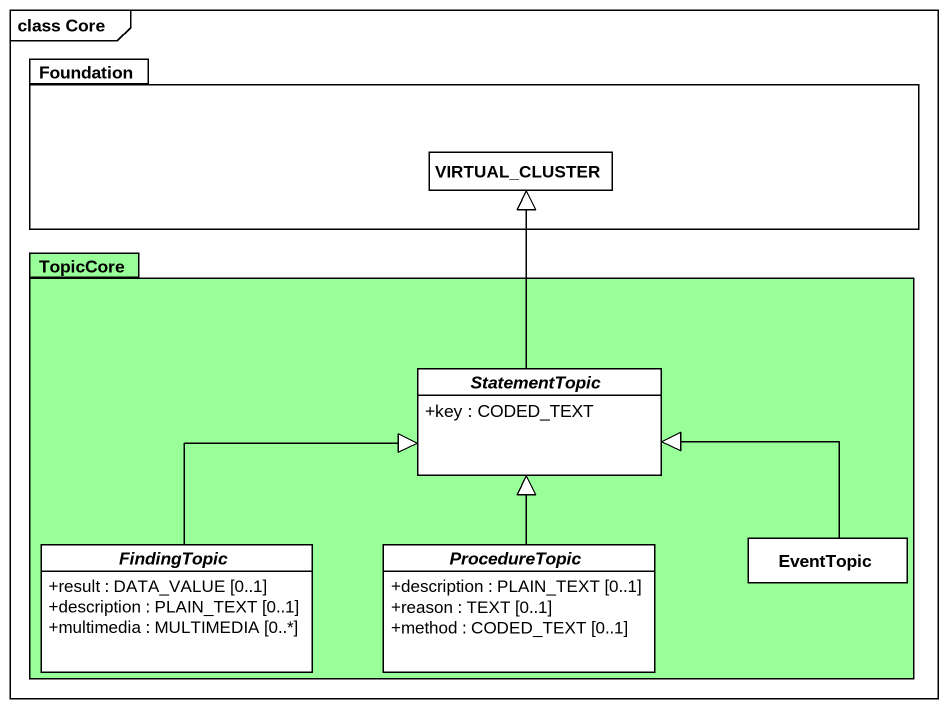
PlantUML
@startuml
mainframe class Core
hide circle
hide empty members
skinparam classAttributeIconSize 0
package Foundation {
  class VIRTUAL_CLUSTER
}
package TopicCore #99FF99 {
  abstract class StatementTopic {
    +key : CODED_TEXT
  }
  class EventTopic
  abstract class FindingTopic {
    +result : DATA_VALUE [0..1]
    +description : PLAIN_TEXT [0..1]
    +multimedia : MULTIMEDIA [0..*]
  }
  abstract class ProcedureTopic {
    +description : PLAIN_TEXT [0..1]
    +reason : TEXT [0..1]
    +method : CODED_TEXT [0..1]
  }
}
StatementTopic -up-|> VIRTUAL_CLUSTER
EventTopic -left-|> StatementTopic
FindingTopic -right-|> StatementTopic
ProcedureTopic -up-|> StatementTopic
@enduml
